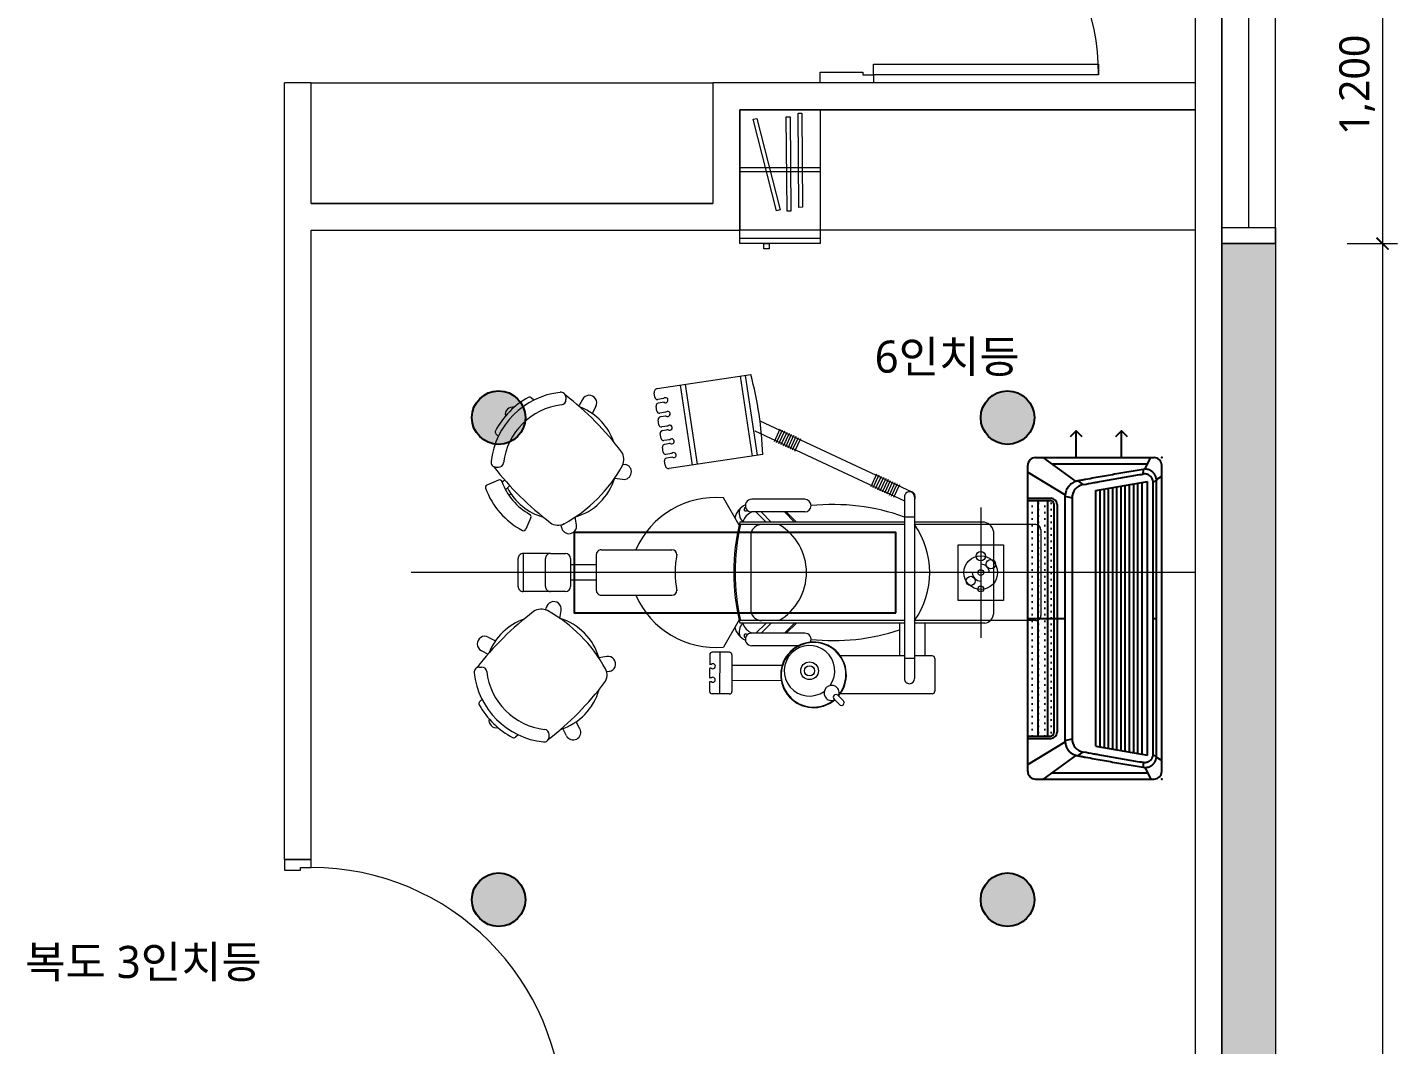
# Model space of a CAD drawing. Header units: metres. Extents: x 11578468 to 47831421, y -58341524 to -14256839.
# Drawn here: x 23848468 to 23853584, y -29085383 to -29081585 of the extents above; entities that cross this region are included whole.
import ezdxf

# ---------------------------------------------------------------- set-up
doc = ezdxf.new("R2010")
doc.units = ezdxf.units.M
doc.header["$LTSCALE"] = 50
doc.header["$MEASUREMENT"] = 0
doc.layers.get('0').update_dxf_attribs({"linetype": 'CONTINUOUS'})
for name, color, linetype in [('#조명', 40, 'CONTINUOUS'), ('DVM_INDOOR', 7, 'CONTINUOUS'), ('DVM_UNIT_BP', 7, 'CONTINUOUS'), ('DVM_UNIT_DP', 4, 'CONTINUOUS'), ('DVM_UNIT_LP', 3, 'CONTINUOUS'), ('wall', 3, 'CONTINUOUS')]:
    doc.layers.add(name, color=color, linetype=linetype)
doc.layers.add('ha', color=8, linetype='CONTINUOUS', lineweight=5)
doc.styles.add('JT1', font='malgun.ttf')
doc.styles.add('N 맑은고딕', font='malgun.ttf')

# ---------------------------------------------------------------- blocks, each defined once
blk = doc.blocks.new('DVM_DP_VEC')
at = {"layer": 'DVM_UNIT_DP', "color": 0}
blk.add_line((0, 0), (100, 0), dxfattribs=at)
blk.add_lwpolyline([(78.8, 21.2), (100, 0), (78.8, -21.2)], dxfattribs=at)
blk.add_point((0, 0), dxfattribs=at)
blk = doc.blocks.new('DVM_LP_VEC')
at = {"layer": 'DVM_UNIT_LP', "color": 0}
blk.add_line((0, 0), (100, 0), dxfattribs=at)
blk.add_lwpolyline([(78.8, 21.2), (100, 0), (78.8, -21.2)], dxfattribs=at)
blk.add_point((0, 0), dxfattribs=at)
blk = doc.blocks.new('DVM_ID_CST_WF1W_AP_970X135X410_T_BLO')
at = {"layer": 'DVM_INDOOR'}
h = blk.add_hatch(dxfattribs=at)
h.set_pattern_fill('DOTS', color=0, scale=15)
h.set_pattern_definition([(0, (0, 0), (11.90625, 23.8125), [0, -23.8125])])
h.paths.add_polyline_path([(439.8, 426.9), (-439.8, 426.9), (-439.8, 415.1, 0.414214), (-427.8, 403.1), (427.8, 403.1, 0.414214), (439.8, 415.1)])
h.paths.add_polyline_path([(439.8, 461.7), (-439.8, 461.7), (-439.8, 426.9), (439.8, 426.9)])
h.paths.add_polyline_path([(439.8, 500.1), (-439.8, 500.1), (-439.8, 461.7), (439.8, 461.7)])
at = {"layer": 'DVM_INDOOR', "color": 0}
for p, q in [((-600, 471.6), (-600, 28.6)), ((-571.5, 500.1), (571.5, 500.1)), ((-545.5, 500.1), (-461, 360)), ((-448.5, 500.1), (-448.5, 413.7)), ((-439.8, 500.1), (-439.8, 415.1)), ((-439.6, 461.7), (439.8, 461.7)), ((0, 499.5), (0, 360)), ((439.8, 500.1), (439.8, 415.1)), ((448.5, 500.1), (448.5, 413.7)), ((545.5, 500.1), (461, 360)), ((600, 471.6), (600, 28.6)), ((-511.5, 319.5), (-600, 442.6)), ((-576.8, 410.1), (-576.8, 52.9)), ((439.8, 426.9), (-439.8, 426.9)), ((511.5, 319.5), (600, 442.6)), ((576.8, 410.1), (576.8, 53)), ((-461, 360), (460.9, 360)), ((-456.7, 360), (-449.8, 334.8)), ((427.8, 403.1), (-427.8, 403.1)), ((425.5, 390.7), (-425.6, 390.7)), ((456.7, 360), (449.8, 334.8)), ((-513, 313.3), (-499.3, 293.9)), ((448.5, 334.8), (-448.5, 334.8)), ((513, 313.3), (499.3, 293.9)), ((-476.9, 245.9), (-511.1, 53.5)), ((-482.6, 213.6), (482.6, 213.6)), ((-479.8, 229.5), (479.8, 229.5)), ((-476.9, 245.9), (476.9, 245.9)), ((476.9, 245.9), (511.2, 53.5)), ((-490.9, 167), (490.9, 167)), ((-488.2, 182.4), (488.2, 182.4)), ((-485.4, 198), (485.4, 198)), ((-502.1, 104.4), (502.1, 104.4)), ((-499.3, 120.2), (499.3, 120.2)), ((-496.5, 135.8), (496.5, 135.8)), ((-493.7, 151.4), (493.7, 151.4)), ((-556.7, 63.5), (-600, 40.7)), ((-556.2, 68.5), (-538.9, 68.5)), ((-511.1, 53.5), (511.2, 53.5)), ((-507.6, 73.5), (507.6, 73.5)), ((-504.8, 89.1), (504.8, 89.1)), ((538.9, 68.6), (556.2, 68.5)), ((556.7, 63.5), (600, 40.8)), ((-571.5, 0.1), (571.5, 0.1)), ((-518.6, 19.8), (-530.9, 0.1)), ((-509.2, 33.4), (-514.6, 19.6)), ((-514.6, 19.6), (514.6, 19.6)), ((509.2, 33.4), (-509.2, 33.4)), ((0, 33.4), (0, 19.6)), ((509.2, 33.4), (514.6, 19.6)), ((518.6, 19.8), (530.9, 0.1))]:
    blk.add_line(p, q, dxfattribs=at)
for centre, radius, start, end in [((-571.5, 471.6), 28.5, 89.9991, 180), ((571.5, 471.6), 28.5, 0, 89.9991), ((-425.5, 413.7), 23, 180, 270), ((-427.8, 415.1), 12, 180, 270), ((425.5, 413.7), 23, 270, 0), ((427.8, 415.1), 12, 270, 0), ((-448.5, 282.8), 52, 90, 169.5496), ((448.5, 282.8), 52, 10.4498, 90), ((-571.5, 28.6), 28.5, 180, 269.9991), ((571.5, 28.6), 28.5, 269.9991, 0)]:
    blk.add_arc(centre, radius, start, end, dxfattribs=at)
for points, knots in [([(-461, 360), (-461.1, 360), (-461.2, 360), (-461.3, 360), (-461.4, 360), (-461.5, 360), (-461.6, 360), (-461.8, 360), (-461.9, 359.9), (-462, 359.9), (-462.1, 359.9), (-462.3, 359.9), (-462.4, 359.9), (-462.5, 359.9), (-462.6, 359.9), (-462.8, 359.9), (-462.9, 359.9), (-463, 359.9), (-463.1, 359.9), (-463.2, 359.9), (-463.4, 359.9), (-463.5, 359.9), (-463.6, 359.9), (-463.7, 359.8), (-463.9, 359.8), (-464, 359.8), (-464.1, 359.8), (-464.2, 359.8), (-464.3, 359.8), (-464.5, 359.8), (-464.6, 359.8), (-464.7, 359.8), (-464.8, 359.7), (-465, 359.7), (-465.1, 359.7), (-465.2, 359.7), (-465.3, 359.7), (-465.4, 359.7), (-465.6, 359.7), (-465.7, 359.7), (-465.8, 359.6), (-466.3, 359.6), (-467.1, 359.5), (-468.1, 359.3), (-468.9, 359.2), (-469.5, 359.1), (-469.8, 359.1), (-469.8, 359), (-469.9, 359), (-470, 359), (-470.1, 359), (-470.3, 359), (-470.7, 358.9), (-471.4, 358.7), (-472.3, 358.5), (-473.1, 358.3), (-473.7, 358.2), (-474.2, 358), (-474.6, 357.9), (-475, 357.8), (-475.4, 357.7), (-475.8, 357.6), (-476, 357.5), (-476.2, 357.5), (-476.3, 357.4), (-476.4, 357.4), (-476.5, 357.4), (-476.6, 357.3), (-476.9, 357.2), (-477.2, 357.1), (-477.6, 357), (-477.9, 356.9), (-478, 356.8), (-478.2, 356.8), (-478.3, 356.8), (-478.4, 356.7), (-478.6, 356.6), (-479, 356.5), (-479.5, 356.3), (-480.1, 356), (-480.8, 355.8), (-481.3, 355.5), (-481.8, 355.3), (-482.1, 355.2), (-482.4, 355.1), (-482.6, 355), (-482.8, 354.9), (-483, 354.8), (-483.2, 354.7), (-483.4, 354.6), (-483.6, 354.5), (-483.8, 354.4), (-484.1, 354.2), (-484.3, 354.1), (-484.5, 354), (-484.8, 353.9), (-485.1, 353.7), (-485.3, 353.6), (-485.7, 353.4), (-486, 353.2), (-486.4, 353), (-486.7, 352.8), (-487, 352.6), (-487.5, 352.3), (-488.1, 352), (-488.6, 351.7), (-489, 351.4), (-489.5, 351.1), (-489.9, 350.8), (-490.3, 350.6), (-490.5, 350.4), (-490.7, 350.2), (-491, 350.1), (-491.2, 349.9), (-491.6, 349.6), (-492, 349.3), (-492.3, 349.1), (-492.5, 348.9), (-492.7, 348.8), (-492.8, 348.7), (-492.9, 348.6), (-493, 348.6), (-493, 348.5), (-493.1, 348.5), (-493.1, 348.5), (-493.1, 348.4), (-493.2, 348.4), (-493.2, 348.4), (-493.2, 348.4), (-493.2, 348.4), (-493.2, 348.4), (-493.2, 348.4), (-493.2, 348.4), (-493.2, 348.4), (-493.2, 348.4), (-493.2, 348.4), (-493.2, 348.4), (-493.2, 348.4), (-493.2, 348.4), (-493.2, 348.4), (-493.2, 348.4), (-493.2, 348.4), (-493.2, 348.4), (-493.2, 348.4), (-493.2, 348.4), (-493.2, 348.4), (-493.2, 348.4), (-493.2, 348.4), (-493.2, 348.4), (-493.2, 348.4), (-493.2, 348.4), (-493.2, 348.4), (-493.2, 348.4), (-493.2, 348.4), (-493.2, 348.4), (-493.2, 348.4), (-493.2, 348.4), (-493.2, 348.4), (-493.2, 348.4), (-493.2, 348.4), (-493.2, 348.4), (-493.2, 348.4), (-493.2, 348.4), (-493.2, 348.4), (-493.2, 348.4), (-493.2, 348.4), (-493.2, 348.4), (-493.2, 348.4), (-493.2, 348.4), (-493.2, 348.4), (-493.2, 348.4), (-493.2, 348.4), (-493.2, 348.4), (-493.2, 348.4), (-493.2, 348.4), (-493.2, 348.4), (-493.2, 348.4), (-493.2, 348.4), (-493.2, 348.4), (-493.2, 348.4), (-493.2, 348.3), (-493.3, 348.3), (-493.3, 348.3), (-493.4, 348.3), (-493.4, 348.2), (-493.5, 348.1), (-493.6, 348.1), (-493.6, 348), (-493.7, 348), (-493.8, 347.9), (-493.9, 347.8), (-494.1, 347.7), (-494.2, 347.6), (-494.3, 347.5), (-494.4, 347.4), (-494.5, 347.3), (-494.7, 347.2), (-494.8, 347.1), (-494.9, 347), (-495, 346.9), (-495.1, 346.7), (-495.3, 346.6), (-495.4, 346.5), (-495.5, 346.4), (-495.6, 346.3), (-495.7, 346.2), (-495.9, 346.1), (-496, 346), (-496.1, 345.9), (-496.2, 345.8), (-496.3, 345.7), (-496.4, 345.6), (-496.6, 345.5), (-496.7, 345.4), (-496.8, 345.2), (-496.9, 345.1), (-497, 345), (-497.1, 344.9), (-497.2, 344.8), (-497.4, 344.7), (-497.5, 344.6), (-497.6, 344.5), (-497.7, 344.3), (-497.8, 344.2), (-497.9, 344.1), (-498, 344), (-498.1, 343.9), (-498.2, 343.8), (-498.4, 343.7), (-498.5, 343.5), (-498.6, 343.4), (-498.7, 343.3), (-498.8, 343.2), (-498.9, 343.1), (-499, 343), (-499.1, 342.9), (-499.2, 342.7), (-499.3, 342.6), (-499.4, 342.5), (-499.5, 342.4), (-499.7, 342.3), (-499.8, 342.1), (-499.9, 342), (-500, 341.9), (-500.1, 341.8), (-500.2, 341.7), (-500.3, 341.5), (-500.4, 341.4), (-500.5, 341.3), (-500.6, 341.2), (-500.7, 341.1), (-500.8, 340.9), (-500.9, 340.8), (-501.1, 340.6), (-501.2, 340.4), (-501.3, 340.3), (-501.4, 340.2), (-501.5, 340.1), (-501.6, 340), (-501.7, 339.8), (-501.8, 339.6), (-502, 339.4), (-502.1, 339.3), (-502.3, 339.1), (-502.4, 338.9), (-502.6, 338.7), (-502.7, 338.5), (-502.8, 338.3), (-503, 338.1), (-503.1, 337.9), (-503.3, 337.7), (-503.4, 337.6), (-503.4, 337.5), (-503.5, 337.5), (-503.5, 337.4), (-503.5, 337.4), (-503.5, 337.3), (-503.6, 337.3), (-503.6, 337.3), (-503.6, 337.3), (-503.6, 337.2), (-503.6, 337.2), (-503.6, 337.2), (-503.6, 337.2), (-503.6, 337.2), (-503.6, 337.2), (-503.6, 337.2), (-503.6, 337.2), (-503.6, 337.2), (-503.6, 337.2), (-503.6, 337.2), (-503.6, 337.2), (-503.6, 337.2), (-503.6, 337.2), (-503.6, 337.2), (-503.6, 337.2), (-503.6, 337.2), (-503.6, 337.2), (-503.6, 337.2), (-503.6, 337.2), (-503.6, 337.2), (-503.6, 337.2), (-503.6, 337.2), (-503.6, 337.2), (-503.6, 337.2), (-503.6, 337.2), (-503.6, 337.2), (-503.6, 337.2), (-503.6, 337.2), (-503.6, 337.2), (-503.6, 337.2), (-503.6, 337.2), (-503.6, 337.2), (-503.6, 337.2), (-503.6, 337.2), (-503.7, 337.2), (-503.7, 337.1), (-503.8, 337), (-503.8, 336.9), (-503.9, 336.8), (-504, 336.7), (-504.1, 336.5), (-504.2, 336.4), (-504.3, 336.3), (-504.3, 336.2), (-504.4, 336), (-504.5, 335.9), (-504.6, 335.8), (-504.6, 335.7), (-504.7, 335.6), (-504.8, 335.5), (-504.9, 335.2), (-505.2, 334.8), (-505.6, 334.1), (-506, 333.4), (-506.4, 332.8), (-506.6, 332.4), (-506.7, 332.2), (-506.7, 332.1), (-506.8, 332.1), (-506.8, 332), (-506.8, 332), (-506.9, 331.8), (-507, 331.6), (-507.2, 331.3), (-507.3, 331), (-507.5, 330.7), (-507.6, 330.4), (-507.8, 330), (-507.9, 329.7), (-508.1, 329.4), (-508.2, 329.2), (-508.3, 329), (-508.3, 328.9), (-508.4, 328.8), (-508.4, 328.6), (-508.5, 328.4), (-508.7, 327.9), (-509, 327.4), (-509.2, 326.9), (-509.4, 326.4), (-509.5, 326), (-509.6, 325.7), (-509.7, 325.5), (-509.7, 325.4), (-509.8, 325.2), (-509.9, 325), (-510, 324.8), (-510, 324.6), (-510.1, 324.4), (-510.1, 324.3), (-510.2, 324.1), (-510.2, 324), (-510.3, 323.8), (-510.3, 323.7), (-510.4, 323.6), (-510.4, 323.4), (-510.5, 323.3), (-510.5, 323.1), (-510.6, 322.9), (-510.6, 322.8), (-510.7, 322.6), (-510.7, 322.4), (-510.8, 322.3), (-510.8, 322.1), (-510.9, 321.9), (-510.9, 321.7), (-511, 321.5), (-511, 321.4), (-511.1, 321.2), (-511.2, 321), (-511.2, 320.8), (-511.3, 320.6), (-511.3, 320.3), (-511.4, 320.1), (-511.4, 319.9), (-511.5, 319.7), (-511.5, 319.6), (-511.5, 319.5)], [0, 0, 0, 0, 0.001765, 0.003529, 0.005294, 0.007059, 0.008823, 0.010588, 0.012352, 0.014116, 0.015881, 0.017645, 0.019409, 0.021173, 0.022937, 0.024702, 0.026466, 0.028229, 0.029993, 0.031757, 0.033521, 0.035285, 0.037049, 0.038812, 0.040576, 0.042339, 0.044103, 0.045866, 0.04763, 0.049393, 0.051156, 0.05292, 0.054683, 0.056446, 0.058209, 0.059972, 0.061735, 0.063498, 0.065261, 0.067024, 0.068787, 0.07055, 0.088059, 0.10292, 0.115137, 0.124712, 0.126163, 0.127325, 0.1283, 0.12944, 0.131236, 0.133687, 0.136794, 0.151003, 0.163408, 0.174911, 0.186415, 0.19159, 0.197106, 0.202964, 0.209163, 0.215479, 0.219883, 0.221884, 0.22343, 0.224162, 0.225102, 0.227168, 0.231141, 0.237019, 0.24311, 0.247247, 0.24943, 0.251369, 0.252721, 0.254965, 0.258103, 0.262133, 0.271962, 0.28166, 0.291227, 0.300577, 0.307976, 0.312744, 0.315759, 0.320727, 0.323148, 0.325851, 0.328835, 0.332101, 0.335648, 0.339476, 0.343585, 0.347976, 0.34952, 0.354132, 0.360503, 0.364934, 0.3672, 0.375692, 0.383432, 0.384919, 0.389345, 0.400385, 0.40996, 0.418507, 0.426067, 0.432913, 0.441712, 0.447274, 0.451798, 0.455285, 0.458528, 0.464582, 0.469833, 0.478168, 0.484251, 0.486843, 0.490174, 0.493625, 0.495107, 0.495342, 0.496042, 0.496945, 0.497789, 0.498575, 0.499303, 0.499369, 0.499564, 0.499758, 0.499824, 0.499828, 0.499832, 0.499836, 0.49984, 0.499843, 0.499846, 0.499849, 0.499852, 0.499854, 0.499857, 0.49986, 0.499863, 0.499866, 0.499869, 0.499872, 0.499875, 0.499878, 0.499881, 0.499883, 0.499886, 0.499889, 0.499892, 0.499895, 0.499898, 0.499901, 0.499904, 0.499907, 0.499909, 0.499912, 0.499915, 0.499918, 0.499921, 0.499924, 0.499927, 0.49993, 0.499933, 0.499936, 0.499938, 0.499941, 0.499944, 0.499947, 0.49995, 0.499953, 0.499956, 0.499959, 0.499961, 0.499996, 0.500092, 0.500252, 0.500475, 0.500762, 0.501113, 0.502574, 0.503909, 0.505116, 0.50626, 0.507404, 0.508548, 0.510836, 0.513123, 0.515411, 0.517699, 0.519986, 0.522274, 0.524561, 0.526848, 0.529136, 0.531423, 0.53371, 0.535997, 0.538283, 0.54057, 0.542857, 0.545143, 0.54743, 0.549716, 0.552003, 0.554289, 0.556575, 0.558861, 0.561147, 0.563433, 0.565719, 0.568004, 0.57029, 0.572575, 0.574861, 0.577146, 0.579431, 0.581716, 0.584001, 0.586286, 0.588571, 0.590856, 0.59314, 0.595425, 0.597709, 0.599994, 0.602278, 0.604562, 0.606846, 0.60913, 0.611414, 0.613697, 0.615981, 0.618264, 0.620547, 0.622831, 0.625114, 0.627397, 0.62968, 0.631963, 0.634245, 0.636528, 0.63881, 0.641092, 0.643375, 0.645657, 0.647939, 0.65022, 0.652502, 0.655924, 0.659347, 0.661628, 0.663909, 0.66619, 0.668471, 0.670751, 0.673032, 0.676452, 0.679873, 0.683293, 0.686713, 0.690132, 0.693551, 0.69697, 0.700388, 0.703806, 0.707224, 0.710641, 0.714058, 0.714644, 0.715261, 0.71591, 0.716591, 0.717303, 0.718046, 0.718679, 0.719061, 0.719192, 0.719206, 0.719223, 0.719241, 0.719259, 0.719276, 0.719294, 0.719312, 0.719329, 0.719347, 0.719365, 0.719382, 0.7194, 0.719418, 0.719436, 0.719453, 0.719471, 0.719489, 0.719506, 0.719524, 0.719542, 0.719559, 0.719577, 0.719595, 0.719612, 0.71963, 0.719648, 0.719665, 0.719683, 0.719701, 0.719718, 0.719735, 0.719749, 0.719791, 0.719989, 0.720573, 0.721543, 0.722899, 0.724641, 0.72677, 0.729069, 0.73132, 0.733522, 0.735676, 0.737782, 0.739839, 0.741848, 0.743808, 0.74572, 0.747584, 0.749399, 0.751166, 0.761606, 0.772047, 0.783331, 0.796306, 0.801854, 0.804022, 0.805127, 0.806011, 0.806392, 0.80762, 0.810133, 0.813931, 0.81881, 0.823809, 0.828807, 0.833806, 0.838804, 0.843801, 0.848798, 0.852287, 0.855003, 0.856944, 0.858113, 0.859639, 0.864676, 0.87128, 0.879454, 0.889196, 0.896415, 0.902323, 0.906921, 0.909055, 0.911516, 0.914305, 0.917422, 0.920866, 0.924638, 0.926547, 0.928505, 0.930513, 0.93257, 0.934676, 0.936831, 0.939035, 0.941289, 0.943592, 0.945944, 0.948345, 0.950796, 0.953296, 0.955845, 0.958443, 0.961091, 0.963788, 0.966534, 0.96933, 0.972175, 0.975069, 0.978013, 0.981006, 0.984048, 0.98714, 0.990281, 0.993471, 0.996711, 1, 1, 1, 1]), ([(511.5, 319.5), (511.4, 319.8), (511.1, 321), (509.6, 325.2), (506.4, 332), (501.6, 338.8), (497.1, 343.6), (493.4, 347), (489.5, 350), (483.9, 353.5), (477.8, 356.3), (471.5, 358.3), (467.4, 359.2), (464.2, 359.7), (462.3, 359.9), (461.1, 360), (460.9, 360)], [0, 0, 0, 0, 0.016085, 0.052074, 0.196028, 0.339981, 0.411958, 0.483935, 0.555912, 0.627889, 0.771843, 0.84382, 0.915797, 0.951785, 0.987774, 1, 1, 1, 1]), ([(-513, 313.3), (-513.5, 310.8), (-514.4, 305.7), (-516.3, 295.5), (-519.6, 277.7), (-524.2, 252.2), (-529.7, 221.6), (-535.2, 191), (-540.5, 160.4), (-545.8, 129.8), (-551, 99.2), (-554.4, 78.8), (-556.2, 68.5)], [0, 0, 0, 0, 0.03125, 0.0625, 0.125, 0.25, 0.375, 0.5, 0.625, 0.75, 0.875, 1, 1, 1, 1]), ([(-511.5, 319.5), (-511.7, 319), (-512.3, 317), (-512.7, 315), (-513, 313.3)], [0, 0, 0, 0, 0.216622, 1, 1, 1, 1]), ([(513, 313.3), (512.7, 315), (512.3, 317), (511.7, 319), (511.5, 319.5)], [0, 0, 0, 0, 0.783378, 1, 1, 1, 1]), ([(540.6, 160), (540.5, 160.1), (538.7, 170.5), (535.2, 191), (529.7, 221.6), (524.2, 252.2), (519.6, 277.7), (516.3, 295.5), (514.4, 305.7), (513.5, 310.8), (513, 313.3)], [0, 0, 0, 0, 0.002953, 0.202362, 0.401772, 0.601181, 0.800591, 0.900295, 0.950148, 1, 1, 1, 1]), ([(-538.9, 68.6), (-537.3, 78), (-534.2, 96.8), (-529.4, 124.9), (-524.5, 153.1), (-519.6, 181.3), (-514.6, 209.5), (-510.3, 233.4), (-507.7, 248), (-506.8, 253.2)], [0, 0, 0, 0, 0.152619, 0.305238, 0.457857, 0.610476, 0.763096, 0.915715, 1, 1, 1, 1]), ([(506.8, 253.2), (507.7, 248), (510.3, 233.4), (514.6, 209.5), (519.6, 181.3), (524.5, 153.1), (529.4, 124.9), (534.2, 96.8), (537.3, 78), (538.9, 68.6)], [0, 0, 0, 0, 0.084285, 0.236904, 0.389524, 0.542143, 0.694762, 0.847381, 1, 1, 1, 1]), ([(556.2, 68.5), (554.4, 78.8), (551, 99.2), (545.8, 129.7), (542.3, 149.9), (540.6, 160)], [0, 0, 0, 0, 0.334987, 0.669974, 1, 1, 1, 1]), ([(-556.2, 68.5), (-556.4, 67), (-556.6, 65.4), (-556.7, 63.7), (-556.7, 63.5)], [0, 0, 0, 0, 0.898221, 1, 1, 1, 1]), ([(-556.7, 63.5), (-556.7, 62.9), (-556.8, 61.5), (-556.7, 58.7), (-556.3, 54.9), (-555.2, 49.6), (-553.8, 45.9), (-552.8, 43.8)], [0, 0, 0, 0, 0.087094, 0.199709, 0.42494, 0.65017, 1, 1, 1, 1]), ([(-535.6, 49), (-535.7, 49.2), (-536.8, 51.3), (-538.1, 54.5), (-539, 58.8), (-539.3, 61.5), (-539.3, 63.7), (-539.3, 65.9), (-539.1, 67.5), (-538.9, 68.6)], [0, 0, 0, 0, 0.029129, 0.352752, 0.514564, 0.676376, 0.757282, 0.838188, 1, 1, 1, 1]), ([(535.6, 49), (535.7, 49.2), (536.8, 51.3), (538.1, 54.5), (539, 58.8), (539.3, 61.5), (539.3, 63.7), (539.3, 65.9), (539.1, 67.5), (538.9, 68.6)], [0, 0, 0, 0, 0.029129, 0.352752, 0.514564, 0.676376, 0.757282, 0.838188, 1, 1, 1, 1]), ([(552.8, 43.8), (553.8, 45.9), (555.2, 49.6), (556.3, 54.9), (556.7, 58.7), (556.8, 61.5), (556.7, 62.9), (556.7, 63.5)], [0, 0, 0, 0, 0.34983, 0.57506, 0.800291, 0.912906, 1, 1, 1, 1]), ([(556.7, 63.5), (556.7, 63.7), (556.6, 65.4), (556.4, 67), (556.2, 68.5)], [0, 0, 0, 0, 0.101779, 1, 1, 1, 1]), ([(-552.8, 43.8), (-552.5, 43.1), (-551.5, 41.2), (-550, 38.6), (-548.5, 36.4), (-547.5, 35.2), (-546.8, 34.4), (-546.1, 33.5), (-545, 32.4), (-543.7, 31), (-542, 29.5), (-540.2, 28.1), (-538.3, 26.7), (-535.8, 25.1), (-531, 22.6), (-525.9, 20.9), (-521.4, 20.1), (-519.7, 19.9), (-518.8, 19.8), (-518.6, 19.8)], [0, 0, 0, 0, 0.046668, 0.15112, 0.203345, 0.229458, 0.255571, 0.281684, 0.307796, 0.360022, 0.412248, 0.464473, 0.516699, 0.568925, 0.673376, 0.882279, 0.934504, 0.98673, 1, 1, 1, 1]), ([(-509.2, 33.4), (-509.7, 33.4), (-510.8, 33.4), (-512.4, 33.6), (-514.1, 33.8), (-517.3, 34.4), (-520.9, 35.7), (-524.3, 37.4), (-526.1, 38.6), (-527.5, 39.6), (-528.7, 40.6), (-530, 41.7), (-530.9, 42.7), (-531.7, 43.5), (-532.2, 44.1), (-532.7, 44.7), (-533.4, 45.6), (-534.4, 47), (-535.1, 48.2), (-535.6, 49)], [0, 0, 0, 0, 0.050917, 0.101833, 0.15275, 0.203666, 0.407333, 0.509166, 0.560082, 0.610999, 0.661916, 0.712832, 0.763749, 0.789207, 0.814665, 0.840124, 0.865582, 0.916498, 1, 1, 1, 1]), ([(-518.6, 19.8), (-518, 19.7), (-516.7, 19.6), (-515.4, 19.6), (-514.6, 19.6)], [0, 0, 0, 0, 0.427232, 1, 1, 1, 1]), ([(535.6, 49), (535.1, 48.2), (534.4, 47), (533.4, 45.6), (532.7, 44.7), (532.2, 44.1), (531.7, 43.5), (530.9, 42.7), (530, 41.7), (528.7, 40.6), (527.5, 39.6), (526.1, 38.6), (524.3, 37.4), (520.9, 35.7), (517.3, 34.4), (514.1, 33.8), (512.4, 33.6), (510.8, 33.4), (509.7, 33.4), (509.2, 33.4)], [0, 0, 0, 0, 0.083502, 0.134418, 0.159876, 0.185335, 0.210793, 0.236251, 0.287168, 0.338084, 0.389001, 0.439918, 0.490834, 0.592667, 0.796334, 0.84725, 0.898167, 0.949083, 1, 1, 1, 1]), ([(518.6, 19.8), (518, 19.7), (516.7, 19.6), (515.4, 19.6), (514.6, 19.6)], [0, 0, 0, 0, 0.427232, 1, 1, 1, 1]), ([(518.6, 19.8), (518.8, 19.8), (519.7, 19.9), (521.4, 20.1), (525.9, 20.9), (531, 22.6), (535.8, 25.1), (538.3, 26.7), (540.2, 28.1), (542, 29.5), (543.7, 31), (545, 32.4), (546.1, 33.5), (546.8, 34.4), (547.5, 35.2), (548.5, 36.4), (550, 38.6), (551.5, 41.2), (552.5, 43.1), (552.8, 43.8)], [0, 0, 0, 0, 0.01327, 0.065496, 0.117721, 0.326624, 0.431075, 0.483301, 0.535527, 0.587752, 0.639978, 0.692204, 0.718316, 0.744429, 0.770542, 0.796655, 0.84888, 0.953332, 1, 1, 1, 1])]:
    blk.add_open_spline(points, degree=3, knots=knots, dxfattribs=at)
for points in [[(-506.8, 253.2), (-504.4, 266.2), (-502, 279.2), (-499.6, 292.3)], [(499.6, 292.3), (502, 279.2), (504.4, 266.2), (506.8, 253.2)]]:
    blk.add_open_spline(points, degree=3, dxfattribs=at)
at = {"layer": 'DVM_UNIT_BP'}
for p in [(-600, 0.1), (600, 0.1)]:
    blk.add_point(p, dxfattribs=at)
at = {"layer": 'DVM_UNIT_DP'}
blk.add_blockref('DVM_DP_VEC', (600, 318.8), dxfattribs=at)
at = {"layer": 'DVM_UNIT_LP'}
blk.add_blockref('DVM_LP_VEC', (600, 150), dxfattribs=at)

msp = doc.modelspace()

# ---------------------------------------------------------------- hatches: boundary and pattern name
at = {"layer": 'wall', "ltscale": 10}
h = msp.add_hatch(color=1, dxfattribs=at)
h.dxf.hatch_style = 1
h.paths.add_polyline_path([(23850327.7, -29083042.3, 1), (23850127.7, -29083042.3, 1)])
h = msp.add_hatch(color=1, dxfattribs=at)
h.dxf.hatch_style = 1
h.paths.add_polyline_path([(23852227.7, -29083042.3, 1), (23852027.7, -29083042.3, 1)])
h = msp.add_hatch(color=1, dxfattribs=at)
h.dxf.hatch_style = 1
h.paths.add_polyline_path([(23850327.7, -29084842.3, 1), (23850127.7, -29084842.3, 1)])
h = msp.add_hatch(color=1, dxfattribs=at)
h.dxf.hatch_style = 1
h.paths.add_polyline_path([(23852227.7, -29084842.3, 1), (23852027.7, -29084842.3, 1)])

# ---------------------------------------------------------------- linework, layer by layer
at = {"layer": '#조명', "ltscale": 10}
msp.add_lwpolyline([(23851710.2, -29083770.7), (23851710.2, -29083470.7), (23850510.2, -29083470.7), (23850510.2, -29083770.7)], close=True, dxfattribs=at)
for centre in [(23850227.7, -29083042.3), (23852127.7, -29083042.3), (23850227.7, -29084842.3), (23852127.7, -29084842.3)]:
    msp.add_circle(centre, 100)
at = {"layer": 'ha'}
for p, q in [((23852927.7, -29093542.3), (23852927.7, -29077692.3)), ((23852827.7, -29079943.3), (23852827.7, -29081942.3)), ((23852827.7, -29079943.3), (23852827.7, -29093542.3)), ((23852927.7, -29081192.3), (23852927.7, -29082392.3)), ((23853127.7, -29082392.3), (23853127.7, -29081192.3)), ((23853527.7, -29081192.3), (23853527.7, -29082392.3)), ((23853027.7, -29081252.3), (23853027.7, -29082332.3)), ((23851627.7, -29081762.3), (23851627.7, -29081722.3)), ((23851627.7, -29081722.3), (23852467.7, -29081722.3)), ((23852467.7, -29081722.3), (23852467.7, -29081762.3)), ((23851427.7, -29081792.3), (23851427.7, -29081752.3)), ((23851427.7, -29081752.3), (23851587.7, -29081752.3)), ((23851587.7, -29081752.3), (23851587.7, -29081762.3)), ((23851587.7, -29081762.3), (23851627.7, -29081762.3)), ((23851627.7, -29081762.3), (23851627.7, -29081792.3)), ((23852467.7, -29081762.3), (23851627.7, -29081762.3)), ((23849427.7, -29084692.3), (23849427.7, -29081792.3)), ((23849527.7, -29081792.3), (23849427.7, -29081792.3)), ((23849527.7, -29082242.3), (23849527.7, -29081792.3)), ((23849527.7, -29081792.3), (23851027.7, -29081792.3)), ((23849527.7, -29082242.3), (23849527.7, -29081792.3)), ((23851027.7, -29081792.3), (23851027.7, -29082242.3)), ((23851427.7, -29081792.3), (23851027.7, -29081792.3)), ((23851027.7, -29081792.3), (23851027.7, -29082242.3)), ((23852827.7, -29081792.3), (23851427.7, -29081792.3)), ((23851627.7, -29081792.3), (23851427.7, -29081792.3)), ((23852827.7, -29081792.3), (23852827.7, -29085542.3)), ((23851127.7, -29081892.3), (23851127.7, -29082342.3)), ((23852827.7, -29081892.3), (23851127.7, -29081892.3)), ((23851127.7, -29081892.3), (23852827.7, -29081892.3)), ((23851127.7, -29082342.3), (23851127.7, -29081892.3)), ((23851127.7, -29082392.3), (23851127.7, -29081892.3)), ((23851127.7, -29081892.3), (23851427.7, -29081892.3)), ((23851178.5, -29081928.1), (23851192.1, -29081924.6)), ((23851264.9, -29082269.5), (23851178.5, -29081928.1)), ((23851192.1, -29081924.6), (23851278.5, -29082266.1)), ((23851301.7, -29081918.9), (23851315.7, -29081918.8)), ((23851304.8, -29082271.1), (23851301.7, -29081918.9)), ((23851315.7, -29081918.8), (23851318.8, -29082271)), ((23851345.6, -29081904.8), (23851359.6, -29081904.7)), ((23851348.7, -29082257), (23851345.6, -29081904.8)), ((23851359.6, -29081904.7), (23851362.7, -29082256.8)), ((23851427.7, -29081892.3), (23851427.7, -29082392.3)), ((23852827.7, -29081892.3), (23852827.7, -29082342.3)), ((23851427.7, -29082109.8), (23851127.7, -29082109.8)), ((23851427.7, -29082124.8), (23851127.7, -29082124.8)), ((23849527.7, -29082242.3), (23851027.7, -29082242.3)), ((23851027.7, -29082242.3), (23849527.7, -29082242.3)), ((23851027.7, -29082242.3), (23849527.7, -29082242.3)), ((23851278.5, -29082266.1), (23851264.9, -29082269.5)), ((23851318.8, -29082271), (23851304.8, -29082271.1)), ((23851362.7, -29082256.8), (23851348.7, -29082257)), ((23849527.7, -29082342.3), (23851127.7, -29082342.3)), ((23849527.7, -29084692.3), (23849527.7, -29082342.3)), ((23852827.7, -29082342.3), (23851127.7, -29082342.3)), ((23852927.7, -29082392.3), (23852927.7, -29082332.3)), ((23852927.7, -29082332.3), (23853127.7, -29082332.3)), ((23853127.7, -29082332.3), (23853127.7, -29082392.3)), ((23851127.7, -29082372.3), (23851427.7, -29082372.3)), ((23851427.7, -29082392.3), (23851127.7, -29082392.3)), ((23851217.7, -29082412.3), (23851217.7, -29082392.3)), ((23851217.7, -29082392.3), (23851237.7, -29082392.3)), ((23851237.7, -29082392.3), (23851237.7, -29082412.3)), ((23852927.7, -29082392.3), (23852927.7, -29088892.3)), ((23852927.7, -29082392.3), (23853127.7, -29082392.3)), ((23852927.7, -29082392.3), (23853127.7, -29082392.3)), ((23853127.7, -29082392.3), (23852927.7, -29082392.3)), ((23853127.7, -29082392.3), (23853127.7, -29088892.3)), ((23853395.2, -29082392.3), (23853583.9, -29082392.3)), ((23853395.2, -29082392.3), (23853583.9, -29082392.3)), ((23853527.7, -29082392.3), (23853527.7, -29088892.3)), ((23851237.7, -29082412.3), (23851217.7, -29082412.3)), ((23850819.9, -29082934), (23851169.4, -29082881.4)), ((23851175.6, -29083185.6), (23851130.7, -29082887.2)), ((23851194.3, -29083182.8), (23851149.3, -29082884.4)), ((23850810.8, -29082966.4), (23850808.2, -29082949.4)), ((23850951.9, -29083219.3), (23850906.9, -29082920.9)), ((23850970.5, -29083216.5), (23850925.6, -29082918.1)), ((23850358.5, -29082977.1), (23850349.5, -29082968.1)), ((23850478.6, -29082965.7), (23850479, -29082975.1)), ((23850540.4, -29082974.3), (23850528.6, -29082997)), ((23850590.6, -29083000.2), (23850576.8, -29083027)), ((23850818.5, -29083017.7), (23850815.7, -29082999)), ((23850843.3, -29082971), (23850821.5, -29082974.3)), ((23850845.5, -29082985), (23850823.6, -29082988.3)), ((23850843.3, -29082971), (23850839.7, -29082971.6)), ((23850845.5, -29082985), (23850841.8, -29082985.5)), ((23850826.3, -29083068.9), (23850823.4, -29083050.3)), ((23850851.1, -29083022.3), (23850829.3, -29083025.6)), ((23850853.2, -29083036.3), (23850831.4, -29083039.6)), ((23850851.1, -29083022.3), (23850847.4, -29083022.8)), ((23850853.2, -29083036.3), (23850849.6, -29083036.8)), ((23851202.6, -29083053.6), (23851770.8, -29083318.7)), ((23850226.3, -29083111.6), (23850217.2, -29083102.4)), ((23850834, -29083120.2), (23850831.2, -29083101.6)), ((23850858.8, -29083073.6), (23850837, -29083076.9)), ((23850860.9, -29083087.6), (23850839.1, -29083090.9)), ((23850858.8, -29083073.6), (23850855.1, -29083074.1)), ((23850860.9, -29083087.6), (23850857.3, -29083088.1)), ((23851184.6, -29083092.1), (23851743, -29083352.5)), ((23851257, -29083131), (23851278.9, -29083084)), ((23851265.5, -29083135), (23851287.5, -29083088)), ((23851274.1, -29083139), (23851296, -29083092)), ((23851282.6, -29083143), (23851304.5, -29083096)), ((23851291.2, -29083147), (23851313.1, -29083100)), ((23851299.7, -29083150.9), (23851321.6, -29083103.9)), ((23851308.2, -29083154.9), (23851330.2, -29083107.9)), ((23850841.7, -29083171.5), (23850838.9, -29083152.9)), ((23850866.5, -29083124.9), (23850844.7, -29083128.1)), ((23850868.6, -29083138.8), (23850846.8, -29083142.1)), ((23850866.5, -29083124.9), (23850862.9, -29083125.4)), ((23850868.6, -29083138.8), (23850865, -29083139.4)), ((23851316.8, -29083158.9), (23851338.7, -29083111.9)), ((23851325.3, -29083162.9), (23851347.3, -29083115.9)), ((23851333.9, -29083166.9), (23851355.8, -29083119.9)), ((23850849, -29083220.1), (23850846.6, -29083204.1)), ((23850874.3, -29083176.1), (23850852.4, -29083179.4)), ((23850876.4, -29083190.1), (23850854.5, -29083193.4)), ((23851214.3, -29083179.8), (23850864.8, -29083232.4)), ((23850874.3, -29083176.1), (23850870.6, -29083176.7)), ((23850876.4, -29083190.1), (23850872.8, -29083190.7)), ((23850217.2, -29083227), (23850226.7, -29083227.4)), ((23850692.5, -29083215.5), (23850699.7, -29083216.7)), ((23851618, -29083299.4), (23851639.9, -29083252.4)), ((23851626.5, -29083303.4), (23851648.5, -29083256.4)), ((23851635.1, -29083307.4), (23851657, -29083260.4)), ((23851643.6, -29083311.4), (23851665.6, -29083264.4)), ((23850227.3, -29083275.5), (23850184, -29083294.1)), ((23850239.9, -29083280.8), (23850248.7, -29083276.4)), ((23850241.1, -29083284), (23850250.2, -29083274.9)), ((23850253.5, -29083311.6), (23850268.3, -29083296.8)), ((23850660.8, -29083267.7), (23850690.6, -29083272.5)), ((23851652.2, -29083315.4), (23851674.1, -29083268.4)), ((23851660.7, -29083319.4), (23851682.7, -29083272.4)), ((23851669.3, -29083323.4), (23851691.2, -29083276.4)), ((23851677.8, -29083327.3), (23851699.7, -29083280.3)), ((23851686.4, -29083331.3), (23851708.3, -29083284.3)), ((23851694.9, -29083335.3), (23851716.8, -29083288.3)), ((23851703.5, -29083339.3), (23851725.4, -29083292.3)), ((23850265.4, -29083331.4), (23850273.8, -29083327.1)), ((23851125.7, -29083443.9), (23851066.7, -29083341.7)), ((23851370.5, -29083347.3), (23851172.5, -29083347.3)), ((23851743, -29083337.9), (23851742.9, -29084016.8)), ((23851780.7, -29083337.9), (23851780.6, -29084016.8)), ((23850348.2, -29083415.4), (23850329.4, -29083458.8)), ((23850518.3, -29083443.1), (23850513.8, -29083413.4)), ((23851370.5, -29083394.4), (23851172.5, -29083394.4)), ((23851226.2, -29083432.1), (23851188.5, -29083394.4)), ((23851245.1, -29083432.1), (23851207.4, -29083394.4)), ((23851332.7, -29083432.1), (23851295, -29083394.4)), ((23851339.4, -29083432.1), (23851301.7, -29083394.4)), ((23851780.7, -29083413.4), (23851743, -29083413.4)), ((23852027.7, -29083377.3), (23852027.7, -29083864.4)), ((23850462.4, -29083451.7), (23850461, -29083442.6)), ((23851743, -29083432.2), (23851128.5, -29083432.1)), ((23851275.1, -29083441.6), (23851131.1, -29083441.5)), ((23851743, -29083441.6), (23851275.1, -29083441.6)), ((23852035.3, -29083432.3), (23851780.7, -29083432.2)), ((23852065.6, -29083441.7), (23851780.7, -29083441.7)), ((23852233.3, -29083441.7), (23852065.6, -29083441.7)), ((23852074.9, -29083465.7), (23852074.8, -29083776.2)), ((23852252.1, -29083460.6), (23852252.1, -29083781.2)), ((23851169.7, -29083475.1), (23851169.6, -29083766.3)), ((23851942.8, -29083724.6), (23851942.9, -29083517.1)), ((23851942.9, -29083517.1), (23852112.6, -29083517.1)), ((23852112.6, -29083517.1), (23852112.5, -29083724.6)), ((23850300.3, -29083672.4), (23850300.3, -29083568.7)), ((23850319.1, -29083549.8), (23850319.1, -29083691.3)), ((23850421.1, -29083549.8), (23850319.1, -29083549.8)), ((23850402.2, -29083672.4), (23850402.2, -29083568.7)), ((23850421.1, -29083549.8), (23850477.6, -29083549.9)), ((23850496.5, -29083568.7), (23850496.5, -29083672.4)), ((23850592.1, -29083554.6), (23850592.1, -29083686.6)), ((23850611, -29083535.7), (23850874.2, -29083535.8)), ((23852027.7, -29083526.5), (23852027.7, -29083715.2)), ((23852827.7, -29083621), (23849900.9, -29083620.5)), ((23850877.5, -29083620.6), (23850320.2, -29083620.5)), ((23850592.1, -29083592.3), (23850496.5, -29083592.3)), ((23852122, -29083620.9), (23851933.4, -29083620.8)), ((23850592.1, -29083648.9), (23850496.5, -29083648.9)), ((23850421, -29083691.3), (23850319.1, -29083691.3)), ((23850477.6, -29083691.3), (23850421, -29083691.3)), ((23850611, -29083705.5), (23850874.2, -29083705.5)), ((23852112.5, -29083724.6), (23851942.8, -29083724.6)), ((23850404.2, -29083760.1), (23850405.4, -29083753)), ((23850456.4, -29083791.8), (23850461.2, -29083762.1)), ((23851125.6, -29083797.5), (23851066.6, -29083899.7)), ((23851742.9, -29083809.4), (23851128.4, -29083809.3)), ((23851275.1, -29083799.9), (23851131, -29083799.8)), ((23851226.2, -29083809.3), (23851188.5, -29083847)), ((23851245, -29083809.3), (23851207.3, -29083847)), ((23851742.9, -29083800), (23851275.1, -29083799.9)), ((23851332.7, -29083809.3), (23851294.9, -29083847)), ((23851339.3, -29083809.3), (23851301.6, -29083847)), ((23851724, -29083809.4), (23851724, -29083932)), ((23852067.7, -29083800), (23851780.6, -29083800)), ((23852043.3, -29083809.4), (23851780.6, -29083809.4)), ((23851818.3, -29083809.4), (23851818.3, -29083932)), ((23852233.2, -29083800), (23852067.7, -29083800)), ((23850188.9, -29083862), (23850215.7, -29083875.8)), ((23851370.4, -29083847), (23851172.4, -29083847)), ((23850163, -29083912.3), (23850188.2, -29083925.3)), ((23851015.7, -29083927.6), (23851015.6, -29083961.6)), ((23851089, -29083918.5), (23851025.1, -29083918.3)), ((23851053.4, -29083918.4), (23851052.8, -29084073.6)), ((23851098.4, -29083927.9), (23851098.4, -29084064.4)), ((23851346.3, -29083894.2), (23851172.4, -29083894.1)), ((23850154.4, -29083974), (23850163.8, -29083973.6)), ((23850631.9, -29083934.3), (23850602.1, -29083938.9)), ((23851015.5, -29083979.5), (23851015.4, -29084012.1)), ((23851021.1, -29083963.5), (23851017.4, -29083963.5)), ((23851021, -29083977.6), (23851017.4, -29083977.6)), ((23851285.9, -29083967.9), (23851098.4, -29083967.9)), ((23851742.9, -29083932), (23851503.5, -29083931.9)), ((23851780.6, -29083941.4), (23851742.9, -29083941.4)), ((23851846.6, -29083932), (23851780.6, -29083932)), ((23851856, -29083941.4), (23851856, -29084064)), ((23850640.4, -29083990.2), (23850631.3, -29083991.6)), ((23851015.3, -29084030), (23851015.2, -29084064)), ((23851020.9, -29084028.2), (23851017.2, -29084028.2)), ((23851020.9, -29084014), (23851017.3, -29084014)), ((23851282.8, -29084024.5), (23851098.4, -29084024.4)), ((23851088.9, -29084073.8), (23851024.5, -29084073.5)), ((23851494.6, -29084079.2), (23851514.6, -29084099.2)), ((23851846.6, -29084073.4), (23851503.5, -29084073.4)), ((23850165.8, -29084094.1), (23850156.8, -29084103.1)), ((23851479.9, -29084093.8), (23851499.9, -29084113.8)), ((23850531.2, -29084204.5), (23850517.4, -29084177.7)), ((23850300.3, -29084226.3), (23850291.1, -29084235.5)), ((23850415.7, -29084235.4), (23850416.1, -29084226)), ((23850480.9, -29084230.4), (23850467.1, -29084203.6)), ((23849427.7, -29084692.3), (23849527.7, -29084692.3)), ((23849527.7, -29084692.3), (23849427.7, -29084692.3)), ((23849427.7, -29084692.3), (23849427.7, -29084732.3)), ((23849527.7, -29084722.3), (23849527.7, -29084692.3)), ((23849427.7, -29084732.3), (23849487.7, -29084732.3)), ((23849487.7, -29084732.3), (23849487.7, -29084722.3)), ((23849487.7, -29084722.3), (23849527.7, -29084722.3))]:
    msp.add_line(p, q, dxfattribs=at)
at = {"layer": 'ha', "const_width": 6.75}
for points in [[(23853505.2, -29082369.8), (23853550.2, -29082414.8)], [(23853550.2, -29082414.8), (23853505.2, -29082369.8)]]:
    msp.add_lwpolyline(points, dxfattribs=at)
at = {"layer": 'ha'}
for centre, radius in [((23852027.7, -29083620.9), 62.9), ((23852027.7, -29083559.6), 17.2), ((23852027.7, -29083620.9), 10.8), ((23852065.4, -29083589.7), 17.2), ((23851990, -29083652), 17.2), ((23852027.7, -29083682.1), 10.8), ((23851388.4, -29083987.6), 33), ((23851388.4, -29083987.6), 18.9)]:
    msp.add_circle(centre, radius, dxfattribs=at)
for centre, radius, start, end in [((23851627.7, -29081762.3), 840, 0, 90), ((23849795.2, -29083240.9), 1420.4, 2.4676, 14.6618), ((23850489.8, -29083238.3), 292.3, 96.3019, 173.6774), ((23850459.8, -29082966.5), 18.9, 2.3474, 96.3019), ((23850822.3, -29082947.9), 14.1, 100.0003, 185.9122), ((23850489.8, -29083238.3), 311.2, 119.1423, 151.8132), ((23850489.8, -29083238.3), 245.2, 96.4434, 173.5359), ((23850280.6, -29083030.9), 28.3, 79.1943, 191.3094), ((23850342.8, -29082974.7), 9.43, 44.9897, 119.1423), ((23850460.2, -29082975.9), 18.9, 276.4434, 2.3474), ((23849784.1, -29083851.6), 1130.8, 37.0956, 52.2451), ((23850453.2, -29083205.1), 216.9, 19.0721, 67.409), ((23850565.5, -29082987.2), 28.3, 332.7281, 152.7281), ((23850820.1, -29082965), 9.43, 188.5647, 278.6051), ((23850825, -29082997.6), 9.43, 98.6051, 188.5647), ((23850850.6, -29082977.1), 9.43, 237.1877, 140.0069), ((23850827.9, -29083016.3), 9.43, 188.5647, 278.6051), ((23850832.8, -29083048.9), 9.43, 98.6051, 188.5647), ((23850858.3, -29083028.3), 9.43, 237.1877, 140.0069), ((23850223.8, -29083095.7), 9.43, 151.8132, 224.9897), ((23850835.6, -29083067.5), 9.43, 188.5647, 278.6051), ((23850840.5, -29083100.2), 9.43, 98.6051, 188.5647), ((23850866, -29083079.6), 9.43, 237.1877, 140.0069), ((23850843.3, -29083118.8), 9.43, 188.5647, 278.6051), ((23850848.2, -29083151.5), 9.43, 98.6051, 188.5647), ((23850873.7, -29083130.9), 9.43, 237.1877, 140.0069), ((23850218, -29083208.1), 18.9, 173.6774, 267.632), ((23850227.4, -29083208.5), 18.9, 267.632, 353.5359), ((23850648.4, -29083198.1), 47.1, 331.1921, 37.0956), ((23850851, -29083170.1), 9.43, 188.5647, 278.6051), ((23850855.9, -29083202.7), 9.43, 98.6051, 188.5647), ((23850881.5, -29083182.2), 9.43, 237.1877, 140.0069), ((23851103.4, -29082532.8), 1130.8, 217.7342, 232.8837), ((23850206.9, -29082955.3), 551, 298.7873, 331.1921), ((23850695.1, -29083244.6), 28.3, 260.7281, 80.7281), ((23850863, -29083218.3), 14.1, 187.1294, 277.1291), ((23850187.7, -29083302.8), 9.43, 113.3007, 200.1996), ((23850453.2, -29083205.1), 292.3, 200.1996, 242.0966), ((23850231.1, -29083284.1), 9.43, 19.5786, 113.3007), ((23850453.2, -29083205.1), 226.3, 199.5786, 241.1776), ((23850453.2, -29083205.1), 216.9, 207.3113, 254.4055), ((23850453.2, -29083205.1), 216.9, 285.9053, 343.2683), ((23851039.8, -29083669), 328.4, 85.2981, 156.0611), ((23851172.5, -29083370.8), 23.6, 89.9897, 269.9897), ((23851370.5, -29083370.9), 23.6, 269.9897, 89.9897), ((23851475, -29084160), 793.3, 70.2571, 95.8536), ((23851761.8, -29083337.9), 18.9, 89.9897, 179.9897), ((23851761.8, -29083337.9), 18.9, 359.9897, 89.9897), ((23851761.8, -29083337.9), 21.2, 332.7236, 64.9897), ((23850339.5, -29083411.6), 9.43, 336.6786, 61.1776), ((23851176.7, -29083430.7), 68.4, 113.7882, 167.9208), ((23851172.8, -29083398.5), 46.8, 158.5615, 223.7732), ((23851202.7, -29083455.8), 68.4, 116.2233, 158.6262), ((23851149.9, -29083384.5), 6.22, 94.1181, 324.5621), ((23850320.8, -29083455.1), 9.43, 242.0966, 336.6786), ((23850449.5, -29083396.9), 47.1, 232.8837, 298.7873), ((23850490.4, -29083447.4), 28.3, 188.7281, 8.7281), ((23851892.2, -29083620.8), 786.7, 166.1253, 193.8641), ((23851892.2, -29083620.8), 782, 166.7508, 193.2386), ((23851209.9, -29083482.5), 40.9, 89.0293, 169.6786), ((23851169.6, -29083620.7), 207.4, 300.2623, 59.717), ((23851525.3, -29083620.8), 311.9, 324.9385, 35.0408), ((23852034.6, -29083473.2), 40.9, 10.5064, 90.9501), ((23852233.3, -29083460.6), 18.9, 359.9923, 89.9886), ((23850319.1, -29083568.7), 18.9, 89.9897, 179.9897), ((23850421.1, -29083568.7), 18.9, 89.9897, 179.9897), ((23850477.6, -29083568.7), 18.9, 359.9897, 89.9897), ((23850611, -29083554.6), 18.9, 89.9897, 179.9897), ((23850874.2, -29083554.6), 18.9, 359.9897, 89.9897), ((23851273.4, -29083620.7), 386.6, 169.7681, 190.2113), ((23852027.7, -29083620.9), 31.5, 179.9897, 269.9897), ((23852027.7, -29083620.9), 31.5, 359.9897, 89.9897), ((23850319.1, -29083672.4), 18.9, 179.9897, 269.9897), ((23850421, -29083672.4), 18.9, 179.9897, 269.9897), ((23850477.6, -29083672.4), 18.9, 269.9897, 359.9897), ((23850611, -29083686.6), 18.9, 179.9897, 269.9897), ((23851039.8, -29083572.3), 328.4, 203.9183, 274.6812), ((23850874.2, -29083686.6), 18.9, 269.9897, 359.9897), ((23851040.3, -29084668.6), 1130.8, 127.0956, 142.2451), ((23850386.8, -29083804.2), 47.1, 61.1921, 127.0956), ((23850433.3, -29083757.5), 28.3, 350.7281, 170.7281), ((23850144, -29084245.8), 551, 28.7873, 61.1921), ((23851209.9, -29083758.9), 40.9, 190.4029, 270.9501), ((23850393.8, -29083999.5), 216.9, 109.0721, 158.9617), ((23850393.8, -29083999.5), 216.9, 15.9053, 73.2683), ((23851176.6, -29083810.7), 68.4, 192.0607, 246.1911), ((23851172.7, -29083842.9), 46.8, 136.2061, 201.4178), ((23851202.7, -29083785.6), 68.4, 201.3531, 243.7561), ((23852038.8, -29083773.6), 36.1, 277.0304, 355.8701), ((23852233.2, -29083781.2), 18.9, 269.9887, 359.9923), ((23850175.9, -29083887.1), 28.3, 62.7281, 242.7281), ((23851149.9, -29083856.9), 6.22, 35.4172, 265.8613), ((23851172.4, -29083870.6), 23.6, 89.9897, 269.9897), ((23851370.4, -29083870.6), 23.6, 334.9321, 89.9897), ((23851475.2, -29083081.5), 793.3, 264.1258, 288.2816), ((23851025.1, -29083927.7), 9.43, 89.7846, 179.7846), ((23851089, -29083927.9), 9.43, 359.9897, 89.7814), ((23851403.4, -29084002.6), 122.6, 319.8394, 310.1316), ((23851403.4, -29084002.6), 120.7, 321.7331, 308.2487), ((23851388.4, -29083987.6), 94.3, 324.5149, 305.4665), ((23850155.2, -29083992.9), 18.9, 92.3474, 186.3019), ((23850164.6, -29083992.5), 18.9, 6.4434, 92.3474), ((23850585.6, -29084003.1), 47.1, 322.8837, 28.7873), ((23850636.1, -29083962.3), 28.3, 278.7281, 98.7281), ((23851017.4, -29083979.5), 1.89, 89.7846, 179.7846), ((23851017.4, -29083961.6), 1.89, 179.7846, 269.7846), ((23851027.3, -29083970.6), 9.43, 228.375, 131.1942), ((23851846.6, -29083941.4), 9.43, 359.9897, 89.9897), ((23850427, -29083962.9), 292.3, 186.3019, 263.6774), ((23850427, -29083962.9), 245.2, 186.4434, 263.5359), ((23849721.5, -29083349.2), 1130.8, 307.7342, 322.8837), ((23851017.2, -29084030.1), 1.89, 89.7846, 179.7846), ((23851017.3, -29084012.1), 1.89, 179.7846, 269.7846), ((23851027.1, -29084021.1), 9.43, 228.375, 131.1942), ((23851761.7, -29084016.8), 18.9, 179.9897, 269.9897), ((23851761.7, -29084016.8), 18.9, 269.9897, 359.9897), ((23850393.8, -29083999.5), 216.9, 287.5091, 344.4055), ((23851024.6, -29084064), 9.43, 179.686, 269.686), ((23851089, -29084064.4), 9.43, 269.6892, 359.9897), ((23851470.8, -29084070.1), 28.3, 336.4761, 293.4557), ((23851487.3, -29084086.5), 10.4, 44.9897, 224.9897), ((23851846.6, -29084064), 9.43, 269.9897, 359.9897), ((23850163.4, -29084109.8), 9.43, 134.9897, 209.1423), ((23850427, -29083962.9), 311.2, 209.1423, 241.8132), ((23851507.3, -29084106.5), 10.4, 224.9897, 44.9897), ((23850219.7, -29084172), 28.3, 169.1943, 281.3094), ((23850284.4, -29084228.8), 9.43, 241.8132, 314.9897), ((23850396.9, -29084234.6), 18.9, 263.6774, 357.632), ((23850397.2, -29084225.2), 18.9, 357.632, 83.5359), ((23850506.1, -29084217.4), 28.3, 207.2512, 27.2512), ((23849527.7, -29085662.3), 940, 0, 90)]:
    msp.add_arc(centre, radius, start, end, dxfattribs=at)
for points in [[(23852927.7, -29088892.3), (23852927.7, -29082392.3), (23853127.7, -29088892.3)], [(23853127.7, -29088892.3), (23852927.7, -29082392.3), (23853127.7, -29082392.3)]]:
    msp.add_solid(points, dxfattribs=at)

# ---------------------------------------------------------------- block references
at = {"layer": 'DVM_INDOOR', "color": 1, "rotation": 90}
msp.add_blockref('DVM_ID_CST_WF1W_AP_970X135X410_T_BLO', (23852703.2, -29083791.7), dxfattribs=at)

# ---------------------------------------------------------------- texts
at = {"layer": 'ha', "style": 'N 맑은고딕'}
msp.add_text('1,200', height=112.5, rotation=90, dxfattribs=at).set_placement((23853478.8, -29081986.7))
at = {"layer": 'ha', "style": 'JT1'}
for s, p in [('6인치등', (23851631.7, -29082874.5)), ('복도 3인치등', (23848460.1, -29085134.8))]:
    msp.add_text(s, height=120, dxfattribs=at).set_placement(p)

doc.saveas('drawing.dxf')
